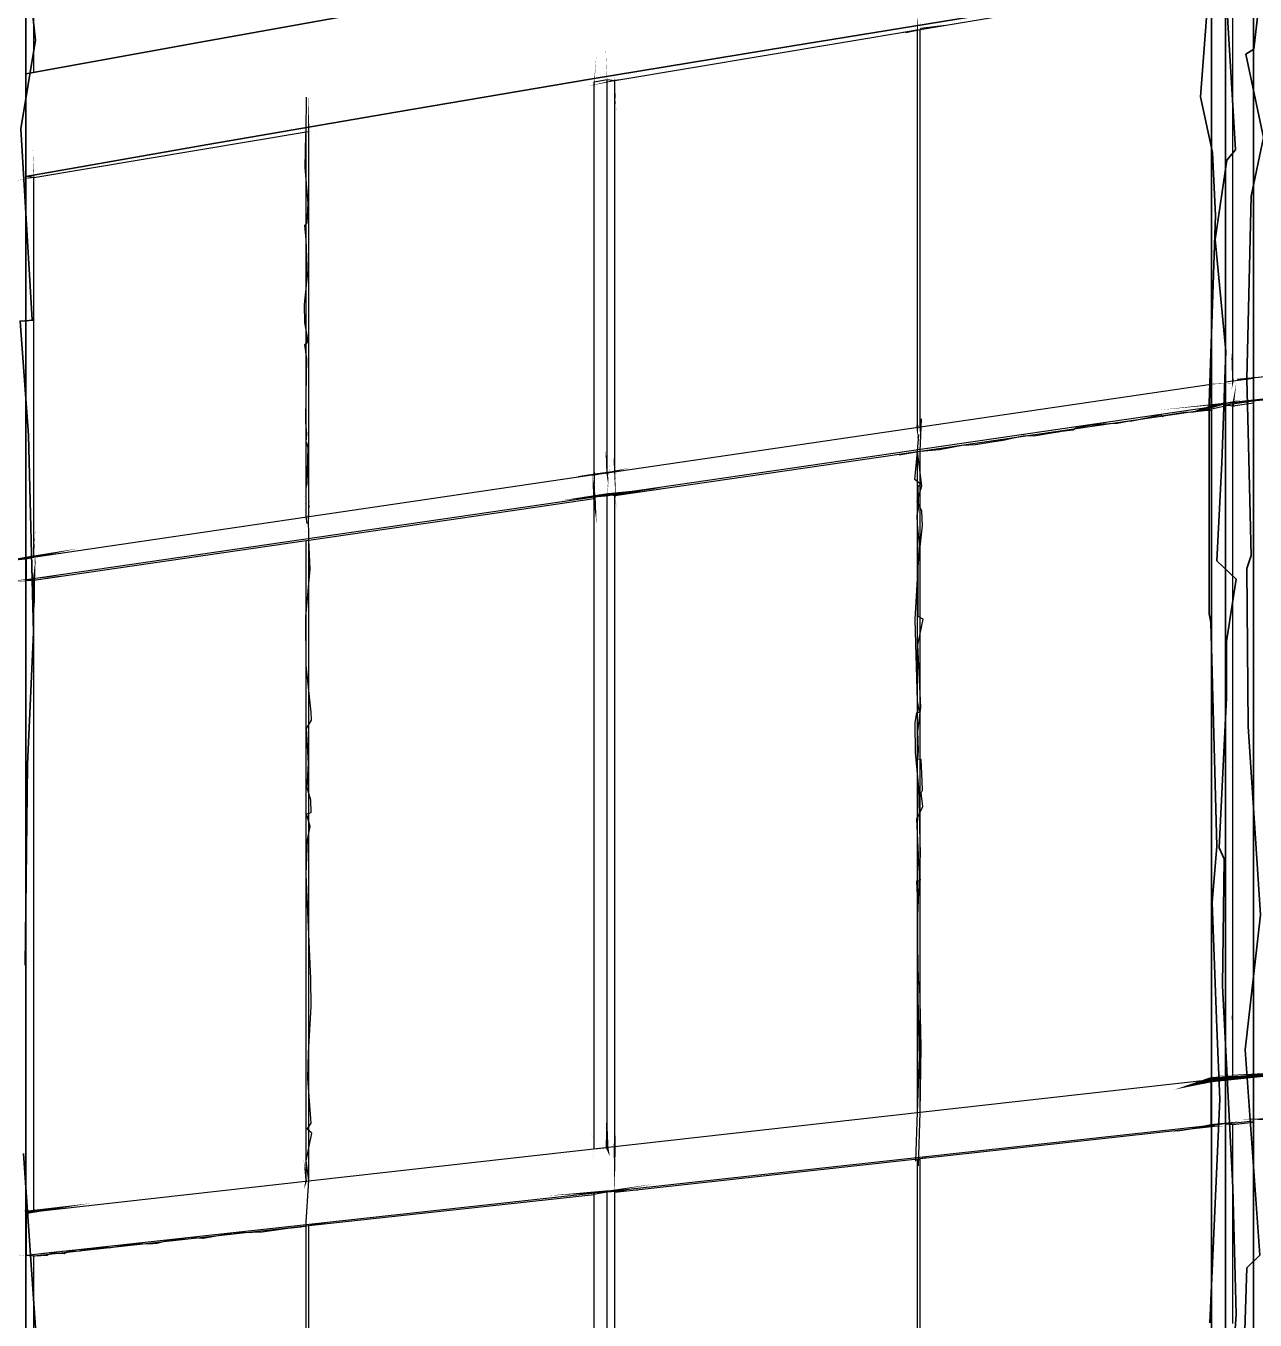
# Model space of a CAD drawing. Header units: inches. Extents: x -877 to 882, y -418 to 410.
# Drawn here: x -516 to -410.9, y 74.7 to 185.4 of the extents above; entities that cross this region are included whole.
import ezdxf

# ---------------------------------------------------------------- set-up
doc = ezdxf.new("R2010")
doc.units = ezdxf.units.IN
doc.header["$LTSCALE"] = 0.5
doc.header["$MEASUREMENT"] = 0
doc.layers.get('0').update_dxf_attribs({"lineweight": 18})
for name, color, linetype, lineweight in [('A-Glaz-Curt', 52, 'Continuous', 35), ('A-Glaz-Curt-Unit', 51, 'Continuous', 25), ('A-Wall', 113, 'Continuous', 35)]:
    doc.layers.add(name, color=color, linetype=linetype, lineweight=lineweight)

# ---------------------------------------------------------------- blocks, each defined once
blk = doc.blocks.new('*U12')
at = {"color": 7, "linetype": 'Continuous', "lineweight": -3}
for p, q in [((-467.03, 145.15), (-466.3, 145.26)), ((-479.84, 143.12), (-467.39, 144.93))]:
    blk.add_line(p, q, dxfattribs=at)
at = {"layer": 'A-Glaz-Curt', "color": 143, "linetype": 'Continuous', "lineweight": 35}
for p, q in [((-414.62, -215.6), (-414.62, 248.02)), ((-413.43, -215.68), (-413.43, 248.25)), ((-411.02, -215.84), (-411.02, 248.7)), ((-515.99, -208.46), (-515.99, 227.58)), ((-500.44, 184.1), (-484.36, 186.97)), ((-450.6, 183.65), (-432.9, 186.53)), ((-515.99, 181.27), (-500.44, 184.1)), ((-467.75, 180.81), (-450.6, 183.65)), ((-515.99, 172.48), (-515.99, 181.27)), ((-484.36, 178), (-467.75, 180.81)), ((-500.44, 175.23), (-484.36, 178)), ((-515.99, 172.48), (-500.44, 175.23)), ((-515.99, 172.48), (-515.3, 172.4))]:
    blk.add_line(p, q, dxfattribs=at)
at = {"layer": 'A-Glaz-Curt-Unit', "color": 141, "linetype": 'Continuous', "lineweight": 25}
for p, q in [((-515.3, 181.39), (-515.3, 197.3)), ((-412.79, 154.99), (-412.79, 189.53)), ((-439.54, 185.07), (-417.49, 188.75)), ((-465.65, 180.71), (-439.77, 185.03)), ((-465.65, 147.24), (-465.65, 180.71)), ((-515.3, 172.41), (-492.02, 176.3)), ((-515.3, 139.95), (-515.3, 172.41)), ((-412.79, 152.88), (-411.02, 153.12)), ((-412.79, 95.42), (-412.79, 152.88)), ((-439.54, 148.99), (-414.62, 152.62)), ((-465.65, 145.19), (-439.77, 148.96)), ((-465.65, 89.51), (-465.65, 145.19)), ((-491.81, 141.38), (-479.84, 143.12)), ((-515.3, 137.96), (-492.02, 141.35)), ((-515.3, 83.96), (-515.3, 137.96)), ((-439.54, 88.48), (-414.62, 91.21)), ((-412.79, 91.4), (-411.02, 91.59)), ((-412.79, 74.38), (-412.79, 91.4)), ((-465.65, 85.61), (-439.77, 88.45)), ((-491.81, 82.75), (-467.39, 85.42)), ((-465.65, 69.28), (-465.65, 85.61)), ((-515.3, 80.17), (-492.02, 82.72)), ((-515.3, 64.18), (-515.3, 80.17))]:
    blk.add_line(p, q, dxfattribs=at)
at = {"layer": 'A-Glaz-Curt-Unit', "color": 143, "linetype": 'Continuous', "lineweight": 25}
for p, q in [((-439.77, 185.03), (-439.54, 185.07)), ((-439.77, 151.04), (-439.77, 185.03)), ((-439.54, 151.08), (-439.54, 185.07)), ((-467.39, 180.6), (-466.3, 180.79)), ((-467.39, 146.99), (-467.39, 180.6)), ((-466.3, 147.15), (-466.3, 180.79)), ((-466.3, 180.79), (-465.65, 180.71)), ((-492.02, 176.3), (-491.81, 176.33)), ((-492.02, 143.37), (-492.02, 176.3)), ((-491.81, 143.4), (-491.81, 176.33)), ((-413.42, 154.91), (-411.02, 155.24)), ((-411.02, 153.29), (-411.02, 155.24)), ((-411.02, 155.24), (-411.02, 155.24)), ((-466.3, 147.15), (-414.64, 154.73)), ((-414.64, 152.79), (-414.64, 154.73)), ((-414.64, 154.73), (-414.62, 154.73)), ((-413.42, 152.96), (-413.42, 154.91)), ((-466.3, 145.26), (-414.64, 152.79)), ((-414.64, 152.79), (-414.62, 152.79)), ((-413.42, 152.96), (-411.02, 153.29)), ((-413.42, 152.96), (-412.79, 152.88)), ((-411.02, 153.29), (-411.02, 153.29)), ((-439.77, 148.96), (-439.54, 148.99)), ((-439.77, 92.41), (-439.77, 148.96)), ((-439.54, 92.44), (-439.54, 148.99)), ((-515.94, 139.85), (-467.39, 146.99)), ((-467.39, 146.99), (-466.3, 147.15)), ((-467.39, 146.99), (-467.39, 146.99)), ((-466.3, 147.15), (-466.3, 147.15)), ((-515.94, 138.02), (-467.39, 145.1)), ((-467.39, 89.32), (-467.39, 145.1)), ((-466.3, 89.44), (-466.3, 145.26)), ((-492.02, 141.35), (-491.81, 141.38)), ((-492.02, 86.56), (-492.02, 141.35)), ((-491.81, 86.59), (-491.81, 141.38)), ((-515.94, 138.02), (-515.94, 139.85)), ((-515.94, 138.02), (-515.3, 137.96)), ((-515.94, 83.88), (-414.64, 95.23)), ((-414.64, 91.33), (-414.64, 95.23)), ((-414.64, 95.23), (-414.62, 95.22)), ((-413.42, 95.36), (-411.02, 95.61)), ((-413.42, 91.46), (-413.42, 95.36)), ((-411.02, 91.71), (-411.02, 95.61)), ((-411.02, 95.61), (-411.02, 95.61)), ((-466.3, 85.67), (-414.64, 91.33)), ((-414.64, 91.33), (-414.62, 91.33)), ((-413.42, 91.46), (-411.02, 91.71)), ((-413.42, 91.46), (-412.79, 91.4)), ((-411.02, 91.71), (-411.02, 91.71)), ((-467.39, 89.32), (-466.3, 89.44)), ((-466.3, 89.44), (-466.3, 89.44)), ((-439.77, 88.45), (-439.54, 88.48)), ((-439.77, 71.81), (-439.77, 88.45)), ((-439.54, 71.84), (-439.54, 88.48)), ((-515.94, 80.22), (-466.3, 85.67)), ((-467.39, 85.55), (-466.51, 85.64)), ((-467.39, 69.11), (-467.39, 85.55)), ((-466.3, 69.22), (-466.3, 85.67)), ((-515.94, 80.22), (-515.94, 83.88)), ((-492.02, 82.72), (-491.81, 82.75)), ((-492.02, 66.61), (-492.02, 82.72)), ((-491.81, 66.63), (-491.81, 82.75)), ((-515.94, 80.22), (-515.3, 80.17))]:
    blk.add_line(p, q, dxfattribs=at)
blk = doc.blocks.new('New Napkin Sketch')
at = {"layer": 'A-Wall', "color": 141, "linetype": 'Continuous', "lineweight": 25}
for p, q in [((-515.3, 181.39), (-515.3, 197.3)), ((-412.79, 152.88), (-411.02, 153.12)), ((-491.81, 141.38), (-479.84, 143.12)), ((-412.79, 91.4), (-411.02, 91.59)), ((-412.79, 74.38), (-412.79, 91.4)), ((-465.65, 69.28), (-465.65, 85.61)), ((-515.3, 64.18), (-515.3, 80.17))]:
    blk.add_line(p, q, dxfattribs=at)
at = {"layer": 'A-Wall', "color": 143, "linetype": 'Continuous', "lineweight": 35}
for p, q in [((-500.44, 184.1), (-484.36, 186.97)), ((-450.6, 183.65), (-432.9, 186.53)), ((-515.99, 181.27), (-500.44, 184.1)), ((-467.75, 180.81), (-450.6, 183.65)), ((-515.99, 172.48), (-515.99, 181.27)), ((-484.36, 178), (-467.75, 180.81)), ((-500.44, 175.23), (-484.36, 178)), ((-515.99, 172.48), (-500.44, 175.23)), ((-515.99, 172.48), (-515.3, 172.4))]:
    blk.add_line(p, q, dxfattribs=at)
at = {"layer": 'A-Wall', "color": 143, "linetype": 'Continuous', "lineweight": 25}
for p, q in [((-439.77, 185.03), (-439.54, 185.07)), ((-467.39, 180.6), (-466.3, 180.79)), ((-466.3, 180.79), (-465.65, 180.71)), ((-492.02, 176.3), (-491.81, 176.33)), ((-413.42, 154.91), (-411.02, 155.24)), ((-411.02, 153.29), (-411.02, 155.24)), ((-411.02, 155.24), (-411.02, 155.24)), ((-414.64, 152.79), (-414.64, 154.73)), ((-414.64, 154.73), (-414.62, 154.73)), ((-413.42, 152.96), (-413.42, 154.91)), ((-414.64, 152.79), (-414.62, 152.79)), ((-413.42, 152.96), (-411.02, 153.29)), ((-413.42, 152.96), (-412.79, 152.88)), ((-411.02, 153.29), (-411.02, 153.29)), ((-439.77, 148.96), (-439.54, 148.99)), ((-467.39, 146.99), (-466.3, 147.15)), ((-467.39, 146.99), (-467.39, 146.99)), ((-466.3, 147.15), (-466.3, 147.15)), ((-492.02, 141.35), (-491.81, 141.38)), ((-515.94, 138.02), (-515.94, 139.85)), ((-515.94, 138.02), (-515.3, 137.96)), ((-414.64, 91.33), (-414.64, 95.23)), ((-414.64, 95.23), (-414.62, 95.22)), ((-413.42, 95.36), (-411.02, 95.61)), ((-413.42, 91.46), (-413.42, 95.36)), ((-411.02, 91.71), (-411.02, 95.61)), ((-411.02, 95.61), (-411.02, 95.61)), ((-414.64, 91.33), (-414.62, 91.33)), ((-413.42, 91.46), (-411.02, 91.71)), ((-413.42, 91.46), (-412.79, 91.4)), ((-411.02, 91.71), (-411.02, 91.71)), ((-467.39, 89.32), (-466.3, 89.44)), ((-466.3, 89.44), (-466.3, 89.44)), ((-439.77, 88.45), (-439.54, 88.48)), ((-439.77, 71.81), (-439.77, 88.45)), ((-439.54, 71.84), (-439.54, 88.48)), ((-467.39, 85.55), (-466.51, 85.64)), ((-467.39, 69.11), (-467.39, 85.55)), ((-466.3, 69.22), (-466.3, 85.67)), ((-515.94, 80.22), (-515.94, 83.88)), ((-492.02, 82.72), (-491.81, 82.75)), ((-492.02, 66.61), (-492.02, 82.72)), ((-491.81, 66.63), (-491.81, 82.75)), ((-515.94, 80.22), (-515.3, 80.17))]:
    blk.add_line(p, q, dxfattribs=at)
at = {"layer": 'A-Wall', "color": 7, "linetype": 'Continuous', "lineweight": -3}
for p, q in [((-467.03, 145.15), (-466.3, 145.26)), ((-479.84, 143.12), (-467.39, 144.93))]:
    blk.add_line(p, q, dxfattribs=at)
at = {"layer": 'A-Wall', "color": 143, "linetype": 'Continuous', "lineweight": 35, "extrusion": (0, 0, -1)}
for points in [[(412.79, 70.9), (412.51, 75.16), (412.81, 86), (413.67, 103.26), (413.55, 114.13), (413.96, 115.07), (413.33, 127.88), (413.35, 132.7), (412.51, 138.05), (414.17, 139.62), (413.75, 148), (413.39, 157.55), (414.3, 167.09), (413.3, 173.9), (412.57, 174.77), (413.55, 190.95), (413.24, 191.9), (413.43, 194.07), (412.56, 209.27), (412.52, 226.37), (413.53, 237.86), (413.56, 244.46), (413.43, 248.25), (414.37, 265.66)], [(411.96, 67.55), (411.61, 79.12), (410.5, 80.21), (411.73, 97.79), (410.44, 109.33), (411.49, 125.44), (411.6, 138.95), (411.24, 140.08), (411.48, 150.68), (411.59, 155.15), (411.23, 170.82), (410.17, 175.83), (411.7, 182.95), (411.01, 183.38), (410.59, 186.9), (411.94, 198.6), (410.25, 210.99), (411.08, 222.22), (410.92, 224.82), (410.97, 230.44), (410.53, 232.26), (411.74, 246.86), (411.02, 248.7), (410.49, 253.15)], [(414.77, 74.43), (413.9, 93.57), (414.18, 99.66), (414.57, 110.39), (414.16, 115.2), (414.69, 134.35), (414.82, 135.08), (414.81, 153.14), (414.29, 169.14), (414.55, 174.53), (415.56, 179.29), (414.5, 193.29), (414.71, 204.6), (415.06, 208.73), (414.56, 222.36), (414.4, 237.52), (414.11, 244.78), (414.62, 248.02), (414.75, 252.39)], [(516.62, 57.56), (515.08, 72.76), (516.2, 88.9)], [(516.04, 105.02), (515.86, 122.22), (515.33, 133.49), (515.76, 150.35), (516.48, 160.12), (515.31, 160.21), (515.45, 160.24), (516.43, 176.57), (515.18, 184.15), (516.75, 198.34)]]:
    blk.add_lwpolyline(points, dxfattribs=at)
at = {"layer": 'A-Wall', "color": 141, "linetype": 'Continuous', "lineweight": 25, "extrusion": (0, 0, -1)}
for points in [[(412.89, 154.29, 0, 0.132, 0), (412.79, 154.99, 0.132, 0, 0), (412.94, 157.68, 0, 0, 0), (412.73, 159.48, 0, 0, 0), (412.7, 161.07, 0, 0, 0), (412.84, 162.52, 0, 0, 0), (412.88, 162.58, 0, 0, 0), (412.92, 163.8, 0, 0, 0), (412.73, 165.46, 0, 0, 0), (412.85, 168.1, 0, 0, 0), (412.79, 169.2, 0, 0, 0), (412.78, 170.01, 0, 0, 0), (412.81, 170.19, 0, 0, 0), (412.87, 171.19, 0, 0, 0), (412.71, 173.96, 0, 0, 0), (412.66, 175.75, 0, 0, 0), (412.81, 178.01, 0, 0, 0), (412.76, 178.68, 0, 0, 0), (412.7, 179.62, 0, 0, 0), (412.91, 182.95, 0, 0, 0), (412.74, 185.18, 0, 0, 0), (412.91, 188.19, 0, 0.0881, 0), (412.79, 189.53, 0.0881, 0, 0), (412.72, 189.81, 0, 0, 0)], [(467.95, 180.21, 0, 0.106, 0), (465.65, 180.71, 0.106, 0, 0), (463.67, 180.98, 0, 0, 0), (462.34, 181.15, 0, 0, 0), (461.78, 181.29, 0, 0, 0), (460.93, 181.53, 0, 0, 0), (459.73, 181.68, 0, 0, 0), (458.16, 181.85, 0, 0, 0), (457.38, 182.12, 0, 0, 0), (457.01, 182.19, 0, 0, 0), (454.57, 182.43, 0, 0, 0), (453.48, 182.79, 0, 0, 0), (452.37, 182.87, 0, 0, 0), (452.06, 183.03, 0, 0, 0), (451.91, 182.98, 0, 0, 0), (450.49, 183.28, 0, 0, 0), (448.33, 183.62, 0, 0, 0), (448.24, 183.61, 0, 0, 0), (446.84, 183.89, 0, 0, 0), (445.79, 183.96, 0, 0, 0), (443.48, 184.43, 0, 0, 0), (441.65, 184.75, 0, 0.086, 0), (439.77, 185.03, 0.086, 0, 0), (439.01, 185.14, 0, 0, 0)], [(465.55, 144.48, 0, 0.111, 0), (465.65, 147.24, 0.111, 0, 0), (465.75, 148.63, 0, 0, 0), (465.62, 151.63, 0, 0, 0), (465.51, 152.85, 0, 0, 0), (465.78, 154.41, 0, 0, 0), (465.76, 157.5, 0, 0, 0), (465.65, 160.22, 0, 0, 0), (465.63, 163.56, 0, 0, 0), (465.54, 166.66, 0, 0, 0), (465.73, 168.17, 0, 0, 0), (465.66, 170.01, 0, 0, 0), (465.6, 171.76, 0, 0, 0), (465.67, 172.23, 0, 0, 0), (465.6, 175.06, 0, 0, 0), (465.53, 175.71, 0, 0, 0), (465.51, 178.01, 0, 0.0433, 0), (465.65, 180.71, 0.0433, 0, 0), (465.7, 180.99, 0, 0, 0)], [(516.81, 172.14, 0, 0.0609, 0), (515.3, 172.41, 0.0609, 0, 0), (513.81, 172.64, 0, 0, 0), (511.79, 172.99, 0, 0, 0), (511.38, 173.07, 0, 0, 0), (510.48, 173.3, 0, 0, 0), (509.57, 173.34, 0, 0, 0), (509.52, 173.42, 0, 0, 0), (508, 173.73, 0, 0, 0), (507.73, 173.62, 0, 0, 0), (505.45, 174, 0, 0, 0), (504.72, 174.18, 0, 0, 0), (504.7, 174.24, 0, 0, 0), (502.97, 174.39, 0, 0, 0), (502.47, 174.52, 0, 0, 0), (501.5, 174.83, 0, 0, 0), (499.38, 174.95, 0, 0, 0), (497.55, 175.46, 0, 0, 0), (496.82, 175.42, 0, 0, 0), (496.57, 175.54, 0, 0, 0), (494.86, 175.91, 0, 0, 0), (494.23, 176.04, 0, 0, 0), (492.4, 176.33, 0, 0.00982, 0), (492.02, 176.3, 0.00982, 0, 0), (491.04, 176.47, 0, 0, 0)], [(515.22, 138.33, 0, 0.0264, 0), (515.3, 139.95, 0.0264, 0, 0), (515.17, 142.57, 0, 0, 0), (515.29, 144.71, 0, 0, 0), (515.15, 146.92, 0, 0, 0), (515.39, 148.88, 0, 0, 0), (515.29, 151.84, 0, 0, 0), (515.35, 153.97, 0, 0, 0), (515.15, 154.03, 0, 0, 0), (515.32, 156.24, 0, 0, 0), (515.43, 157.19, 0, 0, 0), (515.15, 158.41, 0, 0, 0), (515.15, 159.88, 0, 0, 0), (515.35, 161.07, 0, 0, 0), (515.32, 163.75, 0, 0, 0), (515.24, 164.29, 0, 0, 0), (515.46, 165.46, 0, 0, 0), (515.44, 167.35, 0, 0, 0), (515.31, 168.18, 0, 0, 0), (515.31, 169.77, 0, 0, 0), (515.3, 171.25, 0, 0.0498, 0), (515.3, 172.41, 0.0498, 0, 0), (515.4, 174.78, 0, 0, 0)], [(413.01, 95.07, 0, 0.079, 0), (412.79, 95.42, 0.079, 0, 0), (412.89, 100.94, 0, 0, 0), (412.71, 103.71, 0, 0, 0), (412.61, 108.75, 0, 0, 0), (412.51, 110.05, 0, 0, 0), (412.89, 115.5, 0, 0, 0), (412.89, 116.32, 0, 0, 0), (412.83, 117.01, 0, 0, 0), (412.92, 120.4, 0, 0, 0), (412.64, 122.33, 0, 0, 0), (412.7, 124.66, 0, 0, 0), (412.65, 127.41, 0, 0, 0), (412.59, 131.58, 0, 0, 0), (412.84, 131.71, 0, 0, 0), (412.8, 137.14, 0, 0, 0), (412.63, 142.12, 0, 0, 0), (412.51, 145.43, 0, 0, 0), (413.07, 147.91, 0, 0, 0), (412.69, 149.81, 0, 0, 0), (412.56, 152.82, 0, 0.162, 0), (412.79, 152.88, 0.162, 0, 0), (412.5, 154.83, 0, 0, 0)], [(465.85, 145.18, 0, 0.126, 0), (465.65, 145.19, 0.126, 0, 0), (463.18, 145.6, 0, 0, 0), (461.2, 145.84, 0, 0, 0), (460.27, 146, 0, 0, 0), (458.28, 146.13, 0, 0, 0), (457.11, 146.46, 0, 0, 0), (454.76, 146.68, 0, 0, 0), (453.28, 146.94, 0, 0, 0), (450.8, 147.47, 0, 0, 0), (450.6, 147.45, 0, 0, 0), (450.36, 147.33, 0, 0, 0), (449.17, 147.52, 0, 0, 0), (448.07, 147.77, 0, 0, 0), (446.17, 147.99, 0, 0, 0), (443.75, 148.39, 0, 0, 0), (443.42, 148.53, 0, 0, 0), (442.51, 148.53, 0, 0, 0), (440.39, 148.95, 0, 0.0218, 0), (439.77, 148.96, 0.0218, 0, 0), (437.56, 149.27, 0, 0, 0)], [(465.66, 85.05, 0, 0.179, 0), (465.65, 89.51, 0.179, 0, 0), (465.6, 91.46, 0, 0, 0), (465.56, 94.85, 0, 0, 0), (465.4, 96.63, 0, 0, 0), (465.74, 101.5, 0, 0, 0), (465.39, 102.14, 0, 0, 0), (465.7, 107, 0, 0, 0), (465.58, 107.86, 0, 0, 0), (465.43, 109.86, 0, 0, 0), (465.56, 112.02, 0, 0, 0), (465.72, 115.31, 0, 0, 0), (465.71, 117.93, 0, 0, 0), (465.46, 118.68, 0, 0, 0), (465.65, 121.78, 0, 0, 0), (465.91, 123.09, 0, 0, 0), (465.75, 126.4, 0, 0, 0), (465.43, 130.79, 0, 0, 0), (465.43, 133.97, 0, 0, 0), (465.47, 137.68, 0, 0, 0), (465.64, 140.8, 0, 0, 0), (465.7, 143.57, 0, 0, 0), (465.38, 143.66, 0, 0.0175, 0), (465.65, 145.19, 0.0175, 0, 0), (465.5, 147.47, 0, 0, 0)], [(517.11, 137.8, 0, 0.0888, 0), (515.3, 137.96, 0.0888, 0, 0), (513.39, 138.2, 0, 0, 0), (511.69, 138.36, 0, 0, 0), (510.47, 138.74, 0, 0, 0), (508.99, 138.84, 0, 0, 0), (506.81, 139.18, 0, 0, 0), (506.79, 139.3, 0, 0, 0), (506.55, 139.3, 0, 0, 0), (504.5, 139.56, 0, 0, 0), (503.98, 139.72, 0, 0, 0), (503.87, 139.69, 0, 0, 0), (502.71, 139.87, 0, 0, 0), (500.49, 140.11, 0, 0, 0), (498.22, 140.45, 0, 0, 0), (497.41, 140.45, 0, 0, 0), (496.02, 140.73, 0, 0, 0), (495.47, 140.9, 0, 0, 0), (494.16, 140.99, 0, 0, 0), (492.75, 141.26, 0, 0, 0), (492.74, 141.24, 0, 0, 0), (492.61, 141.29, 0, 0.0182, 0), (492.02, 141.35, 0.0182, 0, 0), (491.2, 141.39, 0, 0, 0)], [(515.25, 83.9, 0, 0.0947, 0), (515.3, 83.96, 0.0947, 0, 0), (515.28, 87.05, 0, 0, 0), (515.08, 91.12, 0, 0, 0), (515.14, 94.47, 0, 0, 0), (515.54, 94.96, 0, 0, 0), (515.19, 95.21, 0, 0, 0), (515.57, 99.12, 0, 0, 0), (515.06, 103.63, 0, 0, 0), (515.28, 106.9, 0, 0, 0), (515.16, 109.03, 0, 0, 0), (515.29, 113.24, 0, 0, 0), (515.09, 114.85, 0, 0, 0), (515.23, 116.32, 0, 0, 0), (515.15, 119.97, 0, 0, 0), (515.36, 124.65, 0, 0, 0), (515.3, 126.14, 0, 0, 0), (515.13, 131.43, 0, 0, 0), (515.22, 135.54, 0, 0.191, 0), (515.3, 137.96, 0.191, 0, 0), (515.15, 140.01, 0, 0, 0)], [(440.28, 88.34, 0, 0.0874, 0), (439.54, 88.48, 0.0874, 0, 0), (438.91, 88.61, 0, 0, 0), (436.91, 88.65, 0, 0, 0), (434.64, 88.97, 0, 0, 0), (432.75, 89.31, 0, 0, 0), (431.67, 89.45, 0, 0, 0), (429.86, 89.64, 0, 0, 0), (427.66, 89.79, 0, 0, 0), (425.97, 89.98, 0, 0, 0), (425.16, 90.09, 0, 0, 0), (423.46, 90.36, 0, 0, 0), (422.95, 90.25, 0, 0, 0), (420.67, 90.61, 0, 0, 0), (420.24, 90.63, 0, 0, 0), (420.11, 90.56, 0, 0, 0), (418.4, 90.77, 0, 0, 0), (418.02, 90.95, 0, 0, 0), (416.44, 90.89, 0, 0, 0), (416.34, 90.94, 0, 0, 0), (415.97, 91.02, 0, 0, 0), (415.61, 91, 0, 0, 0), (414.9, 91.24, 0, 0.0769, 0), (414.62, 91.21, 0.0769, 0, 0), (413.44, 91.27, 0, 0, 0)], [(465.9, 85.66, 0, 0.026, 0), (465.65, 85.61, 0.026, 0, 0), (464.99, 85.81, 0, 0, 0), (463.25, 85.86, 0, 0, 0), (463.2, 85.86, 0, 0, 0), (460.65, 86.27, 0, 0, 0), (458.9, 86.33, 0, 0, 0), (456.56, 86.66, 0, 0, 0), (454.67, 86.9, 0, 0, 0), (453.44, 87.01, 0, 0, 0), (453.22, 87, 0, 0, 0), (453.13, 86.87, 0, 0, 0), (450.72, 87.32, 0, 0, 0), (450.05, 87.26, 0, 0, 0), (448.98, 87.35, 0, 0, 0), (447.59, 87.67, 0, 0, 0), (446.7, 87.73, 0, 0, 0), (444.91, 87.98, 0, 0, 0), (443.49, 87.92, 0, 0, 0), (442.92, 88.14, 0, 0, 0), (442.75, 88.19, 0, 0, 0), (441.99, 88.22, 0, 0, 0), (439.99, 88.3, 0, 0.0359, 0), (439.77, 88.45, 0.0359, 0, 0), (437.41, 88.74, 0, 0, 0)], [(492.19, 82.67, 0, 0.0855, 0), (491.81, 82.75, 0.0855, 0, 0), (489.56, 82.98, 0, 0, 0), (487.96, 83.1, 0, 0, 0), (485.65, 83.35, 0, 0, 0), (484.44, 83.51, 0, 0, 0), (482.81, 83.65, 0, 0, 0), (481.36, 83.82, 0, 0, 0), (480.72, 83.86, 0, 0, 0), (480.56, 83.97, 0, 0, 0), (478.78, 84.13, 0, 0, 0), (477.2, 84.37, 0, 0, 0), (474.98, 84.64, 0, 0, 0), (472.58, 84.8, 0, 0, 0), (471.84, 84.91, 0, 0, 0), (471.15, 85.02, 0, 0, 0), (469.91, 85.16, 0, 0, 0), (468.65, 85.24, 0, 0, 0), (467.4, 85.47, 0, 0.0631, 0), (467.39, 85.42, 0.0631, 0, 0), (465.92, 85.64, 0, 0, 0)]]:
    blk.add_lwpolyline(points, format="xyseb", dxfattribs=at)
for points in [[(440.77, 184.81), (439.54, 185.07), (439.46, 185.19), (437.36, 185.44)], [(441.32, 148.67), (439.54, 148.99), (437.87, 149.14), (435.94, 149.51), (434.81, 149.55), (433.41, 149.79), (432.43, 149.94), (431.68, 150.11), (430.73, 150.31), (429.63, 150.32), (428.14, 150.59), (427.72, 150.64), (427.44, 150.71), (426.46, 150.82), (426.21, 150.99), (425.02, 151.21), (423.88, 151.34), (423.35, 151.37), (422.69, 151.38), (421.64, 151.59), (421.43, 151.59), (419.89, 151.89), (418.97, 152.1), (418.75, 151.96), (418.72, 152.04), (416.91, 152.34), (416.2, 152.35), (415.26, 152.46), (414.64, 152.51), (414.62, 152.62), (413.05, 152.97)], [(515.35, 80.2), (515.3, 80.17), (515.23, 80.15), (514.18, 80.21), (513.73, 80.42), (512.72, 80.37), (512.37, 80.55), (511.36, 80.6), (511.23, 80.69), (510.19, 80.78), (509.09, 80.94), (508.9, 80.85), (506.83, 81.18), (505.15, 81.21), (504.77, 81.25), (503.72, 81.54), (502.85, 81.62), (501.89, 81.75), (500.89, 81.66), (500.81, 81.68), (498.77, 82.05), (498.25, 82.15), (497.42, 82.15), (495.78, 82.21), (493.6, 82.52), (492.49, 82.65), (492.02, 82.72), (490.37, 83.01)]]:
    blk.add_lwpolyline(points, dxfattribs=at)
at = {"layer": 'A-Wall', "color": 143, "linetype": 'Continuous', "lineweight": 25, "extrusion": (0, 0, -1)}
for points in [[(439.76, 150.09, 0, 0.153, 0), (439.77, 151.04, 0.153, 0, 0), (439.81, 153.67, 0, 0, 0), (439.71, 154.42, 0, 0, 0), (439.65, 156.93, 0, 0, 0), (439.93, 160.3, 0, 0, 0), (439.6, 162.83, 0, 0, 0), (439.71, 165.48, 0, 0, 0), (439.76, 168.5, 0, 0, 0), (439.64, 170.64, 0, 0, 0), (439.8, 170.81, 0, 0, 0), (439.6, 173.44, 0, 0, 0), (439.93, 175.82, 0, 0, 0), (439.75, 175.94, 0, 0, 0), (439.89, 176.65, 0, 0, 0), (439.62, 179.2, 0, 0, 0), (439.78, 179.7, 0, 0, 0), (439.75, 182.74, 0, 0, 0), (439.63, 185.01, 0, 0.101, 0), (439.77, 185.03, 0.101, 0, 0), (439.76, 186.51, 0, 0, 0)], [(439.51, 150.15, 0, 0.123, 0), (439.54, 151.08, 0.123, 0, 0), (439.61, 153.49, 0, 0, 0), (439.42, 154.93, 0, 0, 0), (439.61, 157.64, 0, 0, 0), (439.43, 157.87, 0, 0, 0), (439.47, 158.71, 0, 0, 0), (439.51, 161.3, 0, 0, 0), (439.39, 162.02, 0, 0, 0), (439.53, 164.97, 0, 0, 0), (439.43, 168.11, 0, 0, 0), (439.52, 171.13, 0, 0, 0), (439.52, 174.07, 0, 0, 0), (439.66, 175.21, 0, 0, 0), (439.39, 175.35, 0, 0, 0), (439.47, 176.59, 0, 0, 0), (439.39, 179.06, 0, 0, 0), (439.46, 181.58, 0, 0, 0), (439.55, 183.64, 0, 0, 0), (439.43, 184.93, 0, 0.0115, 0), (439.54, 185.07, 0.0115, 0, 0), (439.39, 186.33, 0, 0, 0)], [(467.32, 144.66, 0, 0.122, 0), (467.39, 146.99, 0.122, 0, 0), (467.37, 147.54, 0, 0, 0), (467.46, 149.6, 0, 0, 0), (467.49, 149.92, 0, 0, 0), (467.5, 152.76, 0, 0, 0), (467.28, 153.56, 0, 0, 0), (467.29, 155.08, 0, 0, 0), (467.34, 155.15, 0, 0, 0), (467.43, 156.52, 0, 0, 0), (467.23, 159.2, 0, 0, 0), (467.49, 162.49, 0, 0, 0), (467.51, 165.29, 0, 0, 0), (467.28, 168.5, 0, 0, 0), (467.37, 169.97, 0, 0, 0), (467.51, 173.06, 0, 0, 0), (467.53, 175.42, 0, 0, 0), (467.45, 176.71, 0, 0, 0), (467.53, 179.96, 0, 0, 0), (467.31, 180.14, 0, 0.0457, 0), (467.39, 180.6, 0.0457, 0, 0), (467.22, 182.86, 0, 0, 0)], [(466.17, 145.92, 0, 0.133, 0), (466.3, 147.15, 0.133, 0, 0), (466.43, 149.19, 0, 0, 0), (466.24, 150.19, 0, 0, 0), (466.4, 153.47, 0, 0, 0), (466.24, 155.23, 0, 0, 0), (466.25, 157.35, 0, 0, 0), (466.22, 159.05, 0, 0, 0), (466.39, 160.04, 0, 0, 0), (466.33, 162.26, 0, 0, 0), (466.27, 164.8, 0, 0, 0), (466.23, 165.52, 0, 0, 0), (466.39, 168.08, 0, 0, 0), (466.21, 168.92, 0, 0, 0), (466.43, 171.31, 0, 0, 0), (466.43, 172.54, 0, 0, 0), (466.25, 175.49, 0, 0, 0), (466.27, 178.42, 0, 0, 0), (466.25, 179.38, 0, 0.0292, 0), (466.3, 180.79, 0.0292, 0, 0), (466.43, 183.69, 0, 0, 0)], [(491.73, 143.08, 0, 0.037, 0), (491.81, 143.4, 0.037, 0, 0), (491.69, 144.97, 0, 0, 0), (491.78, 146.09, 0, 0, 0), (491.78, 148.68, 0, 0, 0), (491.88, 149.44, 0, 0, 0), (491.9, 151.83, 0, 0, 0), (491.88, 153.24, 0, 0, 0), (491.82, 154.88, 0, 0, 0), (491.9, 157.77, 0, 0, 0), (491.81, 157.85, 0, 0, 0), (491.68, 159.95, 0, 0, 0), (491.74, 162.42, 0, 0, 0), (491.91, 165.03, 0, 0, 0), (491.93, 168.27, 0, 0, 0), (491.94, 169.2, 0, 0, 0), (491.84, 171.62, 0, 0, 0), (491.74, 172.01, 0, 0, 0), (491.81, 174.9, 0, 0.133, 0), (491.81, 176.33, 0.133, 0, 0), (491.87, 179.54, 0, 0, 0)], [(419.18, 152.5, 0, 0.183, 0), (409.76, 153.46, 0.183, 0, 0), (403.13, 154.72, 0, 0, 0), (395.27, 155.48, 0, 0, 0), (386.59, 155.91, 0, 0, 0), (380.83, 156.78, 0, 0, 0), (376.02, 157.41, 0, 0, 0), (369.48, 158.9, 0, 0, 0), (360.52, 159.48, 0, 0, 0), (360.1, 160.24, 0, 0, 0), (351.81, 160.65, 0, 0, 0), (347.14, 161.18, 0, 0, 0), (337.77, 163.26, 0, 0, 0), (332.37, 163.47, 0, 0, 0), (331.03, 163.08, 0, 0, 0), (323.97, 164.87, 0, 0, 0), (318.27, 164.68, 0, 0, 0), (311.92, 166.24, 0, 0, 0), (310.81, 166.55, 0, 0, 0), (303.21, 167.76, 0, 0, 0), (301.91, 167.41, 0, 0, 0), (290.85, 168.69, 0, 0.465, 0), (286.18, 169.36, 0.465, 0, 0), (274.22, 170.71, 0, 0, 0)], [(467.7, 146.97, 0, 0.0939, 0), (466.3, 147.15, 0.0939, 0, 0), (464.26, 147.6, 0, 0, 0), (462.82, 147.52, 0, 0, 0), (459.97, 147.95, 0, 0, 0), (455.77, 148.77, 0, 0, 0), (453.38, 149.3, 0, 0, 0), (451.98, 149.02, 0, 0, 0), (451.65, 149.38, 0, 0, 0), (447.49, 149.99, 0, 0, 0), (444.03, 150.27, 0, 0, 0), (441.03, 150.96, 0, 0, 0), (439.88, 150.82, 0, 0, 0), (436.84, 151.54, 0, 0, 0), (434.23, 151.64, 0, 0, 0), (429.36, 152.59, 0, 0, 0), (426.74, 153.2, 0, 0, 0), (425.8, 153.02, 0, 0, 0), (424.12, 153.24, 0, 0, 0), (419.93, 153.82, 0, 0, 0), (415.99, 154.5, 0, 0, 0), (415.38, 154.62, 0, 0, 0), (414.91, 154.69, 0, 0.0536, 0), (414.64, 154.73, 0.0536, 0, 0), (412.44, 154.84, 0, 0, 0)], [(470.16, 144.79, 0, 0.261, 0), (466.3, 145.26, 0.261, 0, 0), (461.6, 145.85, 0, 0, 0), (458.26, 146.44, 0, 0, 0), (457.38, 146.71, 0, 0, 0), (454.16, 146.94, 0, 0, 0), (452.15, 147.32, 0, 0, 0), (451.43, 147.44, 0, 0, 0), (450.01, 147.45, 0, 0, 0), (448.69, 147.7, 0, 0, 0), (443.64, 148.69, 0, 0, 0), (439.25, 149.32, 0, 0, 0), (439.08, 149.06, 0, 0, 0), (436.64, 149.68, 0, 0, 0), (436.45, 149.83, 0, 0, 0), (434.78, 150.07, 0, 0, 0), (432.17, 149.98, 0, 0, 0), (430.99, 150.16, 0, 0, 0), (429.11, 150.52, 0, 0, 0), (427.03, 151.06, 0, 0, 0), (423.18, 151.44, 0, 0, 0), (418.85, 152.04, 0, 0, 0), (416.25, 152.37, 0, 0.237, 0), (414.64, 152.79, 0.237, 0, 0), (412.04, 153.4, 0, 0, 0)], [(518.63, 139.47, 0, 0.229, 0), (515.94, 139.85, 0.229, 0, 0), (511.52, 140.67, 0, 0, 0), (510.57, 140.46, 0, 0, 0), (506.59, 141.12, 0, 0, 0), (504.44, 141.51, 0, 0, 0), (503.34, 141.78, 0, 0, 0), (502.76, 141.69, 0, 0, 0), (501.37, 142.05, 0, 0, 0), (499.29, 142.49, 0, 0, 0), (497.06, 142.68, 0, 0, 0), (495.94, 142.95, 0, 0, 0), (495.91, 142.97, 0, 0, 0), (491.57, 143.67, 0, 0, 0), (487.85, 144.22, 0, 0, 0), (483.09, 144.53, 0, 0, 0), (482.36, 144.72, 0, 0, 0), (477.76, 145.54, 0, 0, 0), (476.59, 145.68, 0, 0, 0), (476.32, 145.5, 0, 0, 0), (471.66, 146.36, 0, 0, 0), (469.77, 146.42, 0, 0, 0), (468.95, 146.83, 0, 0.169, 0), (467.39, 146.99, 0.169, 0, 0), (464.68, 147.44, 0, 0, 0)], [(466.07, 88.68, 0, 0.238, 0), (466.3, 89.44, 0.238, 0, 0), (466.34, 93.46, 0, 0, 0), (466.3, 97.15, 0, 0, 0), (466.22, 97.6, 0, 0, 0), (466.41, 102.88, 0, 0, 0), (466.27, 103.19, 0, 0, 0), (466.46, 106.35, 0, 0, 0), (466.26, 109.05, 0, 0, 0), (466.47, 112.66, 0, 0, 0), (466.5, 115.32, 0, 0, 0), (466.23, 118.34, 0, 0, 0), (466.18, 121.51, 0, 0, 0), (466.17, 124.43, 0, 0, 0), (466.11, 126.24, 0, 0, 0), (466.55, 128.78, 0, 0, 0), (466.46, 131.75, 0, 0, 0), (466.14, 136.23, 0, 0, 0), (466.39, 139.91, 0, 0, 0), (466.56, 145.14, 0, 0.0286, 0), (466.3, 145.26, 0.0286, 0, 0), (466.06, 148.11, 0, 0, 0)], [(492.22, 85.88, 0, 0.148, 0), (492.02, 86.56, 0.148, 0, 0), (492.24, 88.38, 0, 0, 0), (492.22, 91.66, 0, 0, 0), (492.17, 95.47, 0, 0, 0), (491.75, 100.27, 0, 0, 0), (491.77, 102.58, 0, 0, 0), (491.9, 103.78, 0, 0, 0), (491.98, 107.25, 0, 0, 0), (492.13, 110.59, 0, 0, 0), (492.11, 115.79, 0, 0, 0), (492.2, 119.16, 0, 0, 0), (492.05, 121.85, 0, 0, 0), (492.17, 125.87, 0, 0, 0), (492.17, 127.78, 0, 0, 0), (491.91, 132.12, 0, 0, 0), (492.21, 133.55, 0, 0, 0), (492.02, 135.58, 0, 0, 0), (492.16, 140.06, 0, 0.00189, 0), (492.02, 141.35, 0.00189, 0, 0), (492.26, 146.42, 0, 0, 0)], [(467.58, 88.21, 0, 0.00451, 0), (467.39, 89.32, 0.00451, 0, 0), (467.66, 90.9, 0, 0, 0), (467.59, 95.6, 0, 0, 0), (467.6, 96.18, 0, 0, 0), (467.43, 97.71, 0, 0, 0), (467.65, 101.95, 0, 0, 0), (467.44, 104.8, 0, 0, 0), (467.47, 105.03, 0, 0, 0), (467.51, 107.07, 0, 0, 0), (467.25, 108.5, 0, 0, 0), (467.15, 112.88, 0, 0, 0), (467.58, 116.36, 0, 0, 0), (467.52, 120.23, 0, 0, 0), (467.32, 125.7, 0, 0, 0), (467.14, 128.86, 0, 0, 0), (467.14, 130.63, 0, 0, 0), (467.36, 133.79, 0, 0, 0), (467.3, 134.88, 0, 0, 0), (467.47, 137.67, 0, 0, 0), (467.42, 140.78, 0, 0, 0), (467.19, 142.77, 0, 0.233, 0), (467.39, 145.1, 0.233, 0, 0), (467.54, 147.08, 0, 0, 0)], [(519.37, 137.63, 0, 0.0564, 0), (515.94, 138.02, 0.0564, 0, 0), (511.54, 138.47, 0, 0, 0), (509.82, 138.98, 0, 0, 0), (508.93, 139.1, 0, 0, 0), (508.51, 138.89, 0, 0, 0), (505.84, 139.53, 0, 0, 0), (501.12, 140.37, 0, 0, 0), (496.54, 141, 0, 0, 0), (493.94, 141.3, 0, 0, 0), (492.58, 141.32, 0, 0, 0), (488.84, 142, 0, 0, 0), (486.52, 142.52, 0, 0, 0), (484.54, 142.74, 0, 0, 0), (480.01, 143.43, 0, 0, 0), (479.78, 143.18, 0, 0, 0), (476.17, 143.58, 0, 0, 0), (475.38, 143.97, 0, 0, 0), (471.38, 144.65, 0, 0, 0), (471.01, 144.66, 0, 0, 0), (470.13, 144.76, 0, 0, 0), (468.88, 144.8, 0, 0, 0), (468.12, 145.22, 0, 0.00187, 0), (467.39, 145.1, 0.00187, 0, 0), (466.4, 145.17, 0, 0, 0)], [(414.27, 95.57, 0, 0.134, 0), (409.76, 95.74, 0.134, 0, 0)], [(412.1, 91.86, 0, 0.181, 0), (409.76, 91.84, 0.181, 0, 0), (405.29, 92.01, 0, 0, 0), (399.68, 92.8, 0, 0, 0), (394.77, 93.15, 0, 0, 0), (394.37, 93.54, 0, 0, 0), (390.51, 93.53, 0, 0, 0), (390, 93.49, 0, 0, 0), (385.37, 94.45, 0, 0, 0), (384.43, 94.34, 0, 0, 0), (382.02, 94.7, 0, 0, 0), (376.17, 95.32, 0, 0, 0), (372.47, 95.16, 0, 0, 0), (367.24, 96.22, 0, 0, 0), (364.44, 96.12, 0, 0, 0), (360.49, 96.38, 0, 0, 0), (359.94, 96.41, 0, 0, 0), (358.92, 96.51, 0, 0, 0), (357.73, 96.91, 0, 0, 0), (357.45, 96.8, 0, 0, 0), (354.02, 97.52, 0, 0, 0), (351.72, 97.58, 0, 0.113, 0), (350.55, 97.57, 0.113, 0, 0), (349.38, 97.93, 0, 0, 0)], [(516.11, 84.06, 0, 0.278, 0), (515.94, 83.88, 0.278, 0, 0), (510.35, 84.67, 0, 0, 0), (503.59, 84.84, 0, 0, 0), (494.55, 86.5, 0, 0, 0), (489.96, 86.44, 0, 0, 0), (484.8, 86.87, 0, 0, 0), (481.2, 87.87, 0, 0, 0), (472.22, 89.17, 0, 0, 0), (469.47, 89.3, 0, 0, 0), (469.3, 88.93, 0, 0, 0), (460.33, 90.16, 0, 0, 0), (455.45, 90.8, 0, 0, 0), (448.57, 91.38, 0, 0, 0), (441.63, 91.71, 0, 0, 0), (437.88, 92.65, 0, 0, 0), (428.68, 93.51, 0, 0, 0), (423.65, 93.96, 0, 0, 0), (423.25, 94.09, 0, 0, 0), (417.78, 94.38, 0, 0.442, 0), (414.64, 95.23, 0.442, 0, 0), (405.73, 95.93, 0, 0, 0)], [(471.37, 85.3, 0, 0.179, 0), (466.3, 85.67, 0.179, 0, 0), (463.48, 85.76, 0, 0, 0), (460.93, 86.22, 0, 0, 0), (456.89, 86.87, 0, 0, 0), (456.49, 86.72, 0, 0, 0), (452.06, 87.47, 0, 0, 0), (450.29, 87.53, 0, 0, 0), (445.28, 88.12, 0, 0, 0), (440.12, 88.6, 0, 0, 0), (435.76, 89.13, 0, 0, 0), (433.42, 89.24, 0, 0, 0), (429.83, 89.69, 0, 0, 0), (426.04, 90.17, 0, 0, 0), (421.84, 90.65, 0, 0, 0), (421.77, 90.61, 0, 0, 0), (420.33, 90.61, 0, 0, 0), (418.06, 90.71, 0, 0.204, 0), (414.64, 91.33, 0.204, 0, 0), (412.21, 91.66, 0, 0, 0)], [(517.96, 80, 0, 0.0148, 0), (515.94, 80.22, 0.0148, 0, 0), (511.4, 80.81, 0, 0, 0), (508.23, 81.15, 0, 0, 0), (505.91, 81.13, 0, 0, 0), (503.5, 81.47, 0, 0, 0), (503.32, 81.61, 0, 0, 0), (498.72, 81.99, 0, 0, 0), (494.23, 82.6, 0, 0, 0), (493.37, 82.88, 0, 0, 0), (488.98, 83.07, 0, 0, 0), (487.95, 83.51, 0, 0, 0), (483.72, 83.83, 0, 0, 0), (479.31, 84.49, 0, 0, 0), (477.22, 84.56, 0, 0, 0), (473.83, 84.95, 0, 0, 0), (470.31, 85.46, 0, 0, 0), (468.3, 85.41, 0, 0, 0), (467.83, 85.3, 0, 0.125, 0), (466.3, 85.67, 0.125, 0, 0), (462.17, 86.32, 0, 0, 0)]]:
    blk.add_lwpolyline(points, format="xyseb", dxfattribs=at)
for points in [[(491.94, 142.81), (492.02, 143.37), (492.04, 145.82), (491.95, 146.23), (491.86, 149.27), (491.98, 149.7), (492.04, 149.77), (491.97, 150.48), (492.07, 151.45), (492.04, 153.82), (491.97, 156.89), (492.13, 158.13), (491.92, 158.32), (491.9, 158.68), (491.98, 159.06), (492.15, 159.98), (492.17, 161.55), (491.9, 163.99), (492.03, 167.09), (492.15, 168.32), (491.93, 168.53), (491.87, 170.17), (492.11, 173.25), (492.06, 176.07), (492.02, 176.3), (492.01, 179.28)], [(412.44, 155.16), (409.76, 155.41)], [(439.66, 87.87), (439.54, 92.44), (439.44, 98.03), (439.57, 103.29), (439.68, 103.65), (439.74, 106.67), (439.76, 110.96), (439.82, 112.24), (439.49, 112.29), (439.61, 113.22), (439.82, 117.54), (439.3, 118.59), (439.45, 119.76), (439.34, 120), (439.39, 121.43), (439.44, 122.61), (439.74, 122.65), (439.68, 123.4), (439.72, 125.05), (439.48, 127.06), (439.72, 132.44), (439.27, 134.61), (439.71, 134.85), (439.7, 139.2), (439.34, 142.63), (439.39, 143.85), (439.78, 144.71), (439.39, 146.03), (439.77, 148.97), (439.54, 148.99), (439.42, 151.77)], [(439.89, 88.26), (439.77, 92.41), (439.63, 96.53), (439.6, 97.02), (439.71, 102.29), (439.75, 106.83), (439.73, 109.28), (439.51, 114.54), (439.64, 120.19), (439.93, 123.21), (439.96, 125.76), (439.83, 126.63), (439.58, 126.66), (439.75, 127.6), (439.9, 132.53), (439.96, 134.62), (439.77, 138.08), (439.58, 141), (439.75, 142.76), (439.8, 143.5), (439.68, 144.07), (439.7, 146), (439.49, 146.16), (439.99, 146.57), (439.77, 148.96), (439.65, 150.42)], [(492.06, 82.6), (491.81, 86.59), (492.02, 88.29), (491.54, 90.64), (491.93, 90.99), (491.59, 91.52), (491.89, 95.34), (491.84, 97.52), (491.59, 101.5), (491.63, 103.86), (491.86, 108.94), (492.04, 112.78), (491.91, 115.74), (491.68, 116.9), (492, 117.96), (491.61, 118.07), (491.63, 119.15), (491.94, 120.19), (491.82, 122.29), (492.01, 125.28), (491.58, 125.99), (491.6, 126.68), (492.02, 130.66), (492.06, 134.83), (491.68, 138.89), (491.81, 141.38), (491.84, 143.55)]]:
    blk.add_lwpolyline(points, dxfattribs=at)

msp = doc.modelspace()

# ---------------------------------------------------------------- block references
msp.add_blockref('New Napkin Sketch', (0, 0))
at = {"color": 7, "linetype": 'Continuous', "lineweight": -3}
msp.add_blockref('*U12', (0, 0), dxfattribs=at)

doc.saveas('drawing.dxf')
